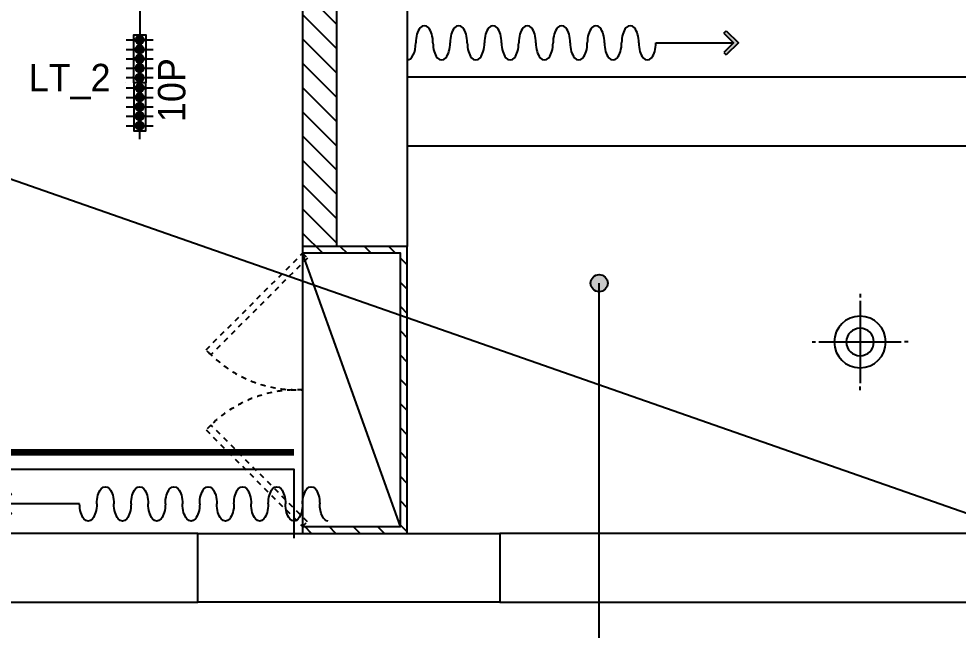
# Model space of a CAD drawing. Header units: millimetres. Extents: x 118028 to 193504, y 42792 to 96100.
# Drawn here: x 180049 to 182788, y 62446 to 64227 of the extents above; entities that cross this region are included whole.
import ezdxf

# ---------------------------------------------------------------- set-up
doc = ezdxf.new("R2010")
doc.units = ezdxf.units.MM
doc.header["$LTSCALE"] = 30
doc.header["$PDMODE"] = 3
for name, pattern in [('DASHEDX2', [1.5, 1, -0.5]), ('HID2', [1, 0.5, -0.5]), ('HIDDEN', [9.525, 6.35, -3.175])]:
    doc.linetypes.add(name, pattern=pattern)
doc.layers.get('DEFPOINTS').update_dxf_attribs({"color": 248})
for name, color, linetype in [('0-ELC TEXT', 7, 'Continuous'), ('01. F-소품', 3, 'Continuous'), ('03-WAL NEW', 3, 'Continuous'), ('06-FUR', 6, 'Continuous'), ('07-DIM WAL', 5, 'Continuous'), ('2CONTINUOUS', 2, 'Continuous'), ('3.기호.계단선', 30, 'Continuous'), ('C-WIN', 4, 'Continuous'), ('CEIL-DOOR', 6, 'Continuous'), ('CEIL-LIGHT', 7, 'Continuous'), ('HAT', 8, 'Continuous'), ('RC-LIGHT', 7, 'Continuous'), ('U-LANP', 6, 'Continuous')]:
    doc.layers.add(name, color=color, linetype=linetype)
doc.styles.add('HY 울릉도 L', font='')
doc.styles.add('코레일둥고', font='Korail_Round_Gothic_Medium.ttf')
doc.styles.get('HY 울릉도 L').set_extended_font_data('HY울릉도L')
doc.dimstyles.new('40', dxfattribs={"dimscale": 40, "dimtxt": 2, "dimasz": 1, "dimexe": 1, "dimexo": 1, "dimgap": 1, "dimtad": 1, "dimdec": 0, "dimrnd": 0.05, "dimdsep": 46, "dimlunit": 6, "dimtxsty": 'HY 울릉도 L', "dimblk": 'ARCHTICK', "dimcen": 2.5, "dimdle": 1, "dimclrd": 133, "dimclre": 133, "dimclrt": 30, "dimadec": 0, "dimazin": 0, "dimtfac": 1, "dimtdec": 0, "dimtix": 1, "dimtmove": 2, "dimatfit": 3, "dimldrblk": 'ARCHTICK', "dimfxl": 1, "dimlwd": -1, "dimlwe": -1, "dimarcsym": 0})

# ---------------------------------------------------------------- blocks, each defined once
blk = doc.blocks.new('FFSFDF')
at = {"layer": '01. F-소품'}
blk.add_hatch(color=8, dxfattribs=at).paths.add_polyline_path([(1567672.9, 1746751.1), (1567679.9, 1746744.1), (1567715.3, 1746779.4), (1567679.9, 1746814.8), (1567672.9, 1746807.7), (1567701.2, 1746779.4)])
at = {"layer": '01. F-소품', "color": 8}
for p, q in [((1567672.9, 1746807.7), (1567679.9, 1746814.8)), ((1567474.8, 1746779.4), (1567701.2, 1746779.4)), ((1567672.9, 1746751.1), (1567679.9, 1746744.1))]:
    blk.add_line(p, q, dxfattribs=at)
for points in [[(1567672.9, 1746807.7), (1567701.2, 1746779.4), (1567672.9, 1746751.1)], [(1567679.9, 1746814.8), (1567715.3, 1746779.4), (1567679.9, 1746744.1)]]:
    blk.add_lwpolyline(points, dxfattribs=at)
for centre, start_param, end_param in [((1566799.8, 1746779.4), 1.570796, 4.712389), ((1566899.8, 1746779.4), 1.570796, 4.712389), ((1566999.8, 1746779.4), 1.570796, 4.712389), ((1567099.8, 1746779.4), 1.570796, 4.712389), ((1567199.8, 1746779.4), 1.570796, 4.712389), ((1567299.8, 1746779.4), 1.570796, 4.712389), ((1567399.8, 1746779.4), 1.570796, 4.712389), ((1566749.8, 1746779.4), 6.283185, 7.853982), ((1566849.8, 1746779.4), 4.712389, 7.853982), ((1566949.8, 1746779.4), 4.712389, 7.853982), ((1567049.8, 1746779.4), 4.712389, 7.853982), ((1567149.8, 1746779.4), 4.712389, 7.853982), ((1567249.8, 1746779.4), 4.712389, 7.853982), ((1567349.8, 1746779.4), 4.712389, 7.853982), ((1567449.8, 1746779.4), 4.712389, 7.853982)]:
    blk.add_ellipse(centre, major_axis=(0, -50), ratio=0.5, start_param=start_param, end_param=end_param, dxfattribs=at)
blk = doc.blocks.new('1')
at = {"linetype": 'Continuous'}
h = blk.add_hatch(color=4, dxfattribs=at)
h.dxf.hatch_style = 1
edge = h.paths.add_edge_path()
edge.add_arc((11539653.5, -14273503.8), 37.5, 0, 360)
at = {"color": 1, "linetype": 'Continuous'}
for p, q in [((11539653.5, -14273637.1), (11539653.5, -14273370.5)), ((11539520.2, -14273503.8), (11539786.8, -14273503.8))]:
    blk.add_line(p, q, dxfattribs=at)
at = {"color": 4, "linetype": 'Continuous'}
for radius in [41.5, 37.5]:
    blk.add_circle((11539653.5, -14273503.8), radius, dxfattribs=at)
blk = doc.blocks.new("5RN'")
at = {"layer": 'RC-LIGHT'}
blk.add_lwpolyline([(188137.5, 27400.3), (188277.5, 27400.3), (188277.5, 27435.3), (188137.5, 27435.3)], close=True, dxfattribs=at)
at = {"layer": 'RC-LIGHT', "yscale": 0.2948704765105351, "zscale": 0.2948704765105351}
for p, xscale in [((-3214550.6, 4236252.7), 0.2948704765105351), ((-3214523.1, 4236252.7), 0.2948704765105351), ((3590910.6, 4236252.7), -0.2948704765105351), ((3590938.1, 4236252.7), -0.2948704765105351), ((3590965.5, 4236252.7), -0.2948704765105351)]:
    blk.add_blockref('1', p, dxfattribs=dict(at, xscale=xscale))
blk = doc.blocks.new('매입등')
at = {"layer": 'HAT', "color": 1}
for p, q in [((0, 140), (0, 130)), ((0, 120), (0, -120)), ((-140, 0), (-130, 0)), ((120, 0), (-120, 0)), ((140, 0), (130, 0)), ((-140, 0), (-130, 0)), ((0, -140), (0, -130))]:
    blk.add_line(p, q, dxfattribs=at)
blk.add_circle((0, 0), 40, dxfattribs=at)
at = {"layer": 'U-LANP'}
blk.add_circle((0, 0), 75, dxfattribs=at)
blk = doc.blocks.new('A$C59950440')
at = {"layer": 'CEIL-DOOR'}
blk.add_blockref('매입등', (140, 140), dxfattribs=at)
blk = doc.blocks.new('_ArchTick')
at = {"color": 0, "linetype": 'ByBlock', "const_width": 0.15}
blk.add_lwpolyline([(-0.5, -0.5), (0.5, 0.5)], dxfattribs=at)
blk = doc.blocks.new('*D263')
at = {"layer": '07-DIM WAL', "color": 133, "transparency": 16777216}
for p, q in [((180401.4, 65180.3), (180401.4, 64000.3)), ((180361.4, 65140.3), (180361.4, 65140.3)), ((180361.4, 64040.3), (180361.4, 64040.3))]:
    blk.add_line(p, q, dxfattribs=at)
at = {"layer": 'DEFPOINTS', "color": 0, "transparency": 16777216}
for p in [(180401.4, 65140.3), (180401.4, 64040.3), (180401.4, 64040.3)]:
    blk.add_point(p, dxfattribs=at)
at = {"layer": '07-DIM WAL', "color": 133, "transparency": 16777216, "xscale": 40, "yscale": 40, "zscale": 40}
for p, rotation in [((180401.4, 65140.3), 90), ((180401.4, 64040.3), 270)]:
    blk.add_blockref('_ArchTick', p, dxfattribs=dict(at, rotation=rotation))
at = {"layer": '07-DIM WAL', "color": 30, "transparency": 16777216, "insert": (180313.5, 64590.3), "char_height": 80, "attachment_point": 5, "rotation": 90, "style": 'HY 울릉도 L'}
blk.add_mtext('1,100', dxfattribs=at)
blk = doc.blocks.new('vusaudeh')
at = {"layer": '2CONTINUOUS'}
for p, q in [((155381.4, 81983.8), (155176.4, 81983.8)), ((154771.4, 80947.8), (154771.4, 81147.8)), ((154771.4, 81147.8), (155651.4, 81147.8)), ((155651.4, 81147.8), (155651.4, 80947.8)), ((155651.4, 80947.8), (154771.4, 80947.8))]:
    blk.add_line(p, q, dxfattribs=at)
blk.add_lwpolyline([(155176.4, 81983.8), (155176.4, 85997.8), (155381.4, 85997.8), (155381.4, 81983.8)], dxfattribs=at)
at = {"layer": 'C-WIN'}
for points in [[(158051.4, 82476.8), (155381.4, 82476.8), (155381.4, 82276.8), (158051.4, 82276.8)], [(154771.4, 81147.8), (150896.4, 81147.8), (150896.4, 80947.8), (154771.4, 80947.8)], [(157751.4, 81147.8), (155651.4, 81147.8), (155651.4, 80947.8), (157751.4, 80947.8)]]:
    blk.add_lwpolyline(points, close=True, dxfattribs=at)
blk = doc.blocks.new('cjswjdeh2')
at = {"layer": '03-WAL NEW'}
h = blk.add_hatch(dxfattribs=at)
h.set_pattern_fill('_USER', color=256, scale=50, angle=135, pattern_type=0)
h.set_pattern_definition([(135, (307217.86, -141934.83), (-35.355339, -35.355339), [])])
h.paths.add_polyline_path([(214879.5, 64402.8), (214879.5, 63563.8), (214879.5, 63563.8), (214979.5, 63563.8), (214979.5, 64402.8)])
h.paths.add_polyline_path([(214979.5, 67577.8), (214929.5, 67577.8, 0.414214), (214879.5, 67527.8), (214879.5, 65902.8), (214879.5, 65902.8), (214979.5, 65902.8)])
h.paths.add_polyline_path([(215184.5, 62727.8), (215184.5, 63563.8), (214979.5, 63563.8), (214879.5, 63563.8), (214879.5, 63543.8), (215164.5, 63543.8), (215164.5, 62747.8), (214879.5, 62747.8), (214879.5, 62727.8), (214979.5, 62727.8)])
h.paths.add_polyline_path([(214769.9, 67902.2), (214932.2, 67749.6), (214820.2, 67630.6), (214657.9, 67783.1)], flags=9)
at = {"layer": '03-WAL NEW', "transparency": 33554687}
blk.add_lwpolyline([(214979.5, 67577.8), (214929.5, 67577.8, 0.414214), (214879.5, 67527.8), (214879.5, 62727.8), (214979.5, 62727.8)], format="xyb", dxfattribs=at)
for points in [[(214879.5, 62747.8), (214879.5, 62727.8), (215184.5, 62727.8), (215184.5, 63563.8), (214879.5, 63563.8), (214879.5, 63543.8)], [(214879.5, 62747.8), (215164.5, 62747.8), (215164.5, 63543.8), (214879.5, 63543.8)]]:
    blk.add_lwpolyline(points, dxfattribs=at)
at = {"layer": '06-FUR', "color": 8, "linetype": 'HID2'}
for points in [[(214598, 63262.4), (214879.5, 63543.8), (214893.6, 63529.7), (214612.2, 63248.2), (214598, 63262.4)], [(214598, 63029.2), (214879.5, 62747.8), (214893.6, 62761.9), (214612.2, 63043.4), (214598, 63029.2)]]:
    blk.add_lwpolyline(points, dxfattribs=at)
at = {"layer": '06-FUR', "color": 8}
blk.add_lwpolyline([(215164.5, 62747.8), (214879.5, 63543.8), (214879.5, 62747.8)], dxfattribs=at)
at = {"layer": '06-FUR', "color": 8, "linetype": 'HID2'}
for centre, start, end in [((214865.1, 63508.2), 224.2101, 272.2745), ((214865.1, 62783.4), 87.7255, 135.7899)]:
    blk.add_arc(centre, 362.7, start, end, dxfattribs=at)
blk.add_blockref('vusaudeh', (59803.1, -18420))

msp = doc.modelspace()

# ---------------------------------------------------------------- hatches: boundary and pattern name
at = {"layer": '0-ELC TEXT'}
h = msp.add_hatch(color=256, dxfattribs=at)
h.dxf.hatch_style = 1
edge = h.paths.add_edge_path()
edge.add_arc((181740.8, 63456.6), 25, 0, 360, ccw=False)

# ---------------------------------------------------------------- linework, layer by layer
msp.add_line((181740.8, 62294.3), (181740.8, 63456.6), dxfattribs=at)
msp.add_circle((181740.8, 63456.6), 25, dxfattribs=at)
at = {"layer": '07-DIM WAL'}
msp.add_line((141904.4, 77080.3), (192904.4, 59260.3), dxfattribs=at)
at = {"layer": 'CEIL-LIGHT', "color": 10, "linetype": 'HIDDEN', "const_width": 20}
msp.add_lwpolyline([(176226.4, 62963.8), (180851.4, 62963.8)], dxfattribs=at)
at = {"layer": 'CEIL-LIGHT'}
msp.add_lwpolyline([(180851.4, 62713.8), (180851.4, 62913.8), (176226.4, 62913.8)], dxfattribs=at)

# ---------------------------------------------------------------- block references
msp.add_blockref('cjswjdeh2', (-34003.1, 0))
at = {"color": 0}
msp.add_blockref('FFSFDF', (-1385568.4, -1682622.6), dxfattribs=at)
at = {"color": 0, "xscale": -1}
msp.add_blockref('FFSFDF', (1747701.1, -1683965.6), dxfattribs=at)
at = {"layer": 'RC-LIGHT', "xscale": -1, "rotation": 269.9999999999999}
msp.add_blockref("5RN'", (152983.6, -124097.2), dxfattribs=at)
at = {"layer": 'RC-LIGHT', "rotation": 269.9999999999999}
msp.add_blockref("5RN'", (152983.6, 252177.8), dxfattribs=at)
at = {"layer": 'RC-LIGHT', "xscale": -1}
msp.add_blockref('A$C59950440', (182641.4, 63145.3), dxfattribs=at)

# ---------------------------------------------------------------- texts
at = {"layer": '0-ELC TEXT', "color": 7, "linetype": 'DASHEDX2', "style": '코레일둥고'}
msp.add_text('10P', height=80, rotation=90, dxfattribs=at).set_placement((180534.6, 63926))
at = {"layer": '3.기호.계단선', "style": '코레일둥고'}
msp.add_text('LT_2', height=80, dxfattribs=at).set_placement((180078, 64015.6))

# ---------------------------------------------------------------- dimensions: what is measured, and where the dimension line sits
at = {"layer": '07-DIM WAL'}
dim = msp.add_linear_dim(base=(180401.4, 64040.3), p1=(180401.4, 65140.3), p2=(180401.4, 64040.3), angle=90, dimstyle='40', dxfattribs=at)
dim.commit()
dim.dimension.update_dxf_attribs({"geometry": '*D263', "text_midpoint": (180313.5, 64590.3)})

doc.saveas('drawing.dxf')
